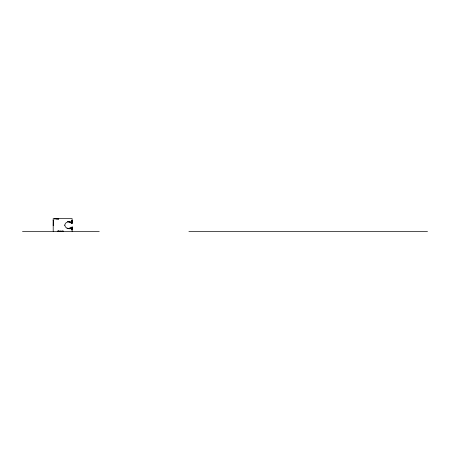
<?xml version="1.0" encoding="UTF-8"?>
<svg xmlns="http://www.w3.org/2000/svg" width="450" height="450" viewBox="0 0 450 450"><rect width="100%" height="100%" fill="white"/><g stroke="black" fill="none" stroke-linecap="round" stroke-linejoin="round"><path stroke-width="0.67" d="M72.124 227.953A7.014 7.014 0 0 1 69.593 228.392C63.292 228.966 63.298 221.333 69.593 221.889A7.014 7.014 0 0 1 72.124 222.339M53.196 222.379L53.303 221.614M53.319 221.715L53.342 224.117M71.871 227.469L72.124 227.267A5.091 5.091 0 0 1 70.633 227.706L69.666 228.122M62.578 231.362L62.696 231.289A3.628 3.628 0 0 0 62.961 231.12M71.843 227.976L72.124 227.796M71.826 228.308L72.124 228.139M71.814 228.583L72.124 228.426M72.124 228.617L71.809 228.769A8.713 8.713 0 0 0 72.124 228.729M71.809 228.921L72.124 228.769M71.803 229.005L72.124 228.859M72.124 228.904L71.803 229.05A9.18 9.18 0 0 0 72.112 228.982M55.688 218.931L57.746 218.97M60.716 231.131L61.166 231.081M61.172 231.092L59.726 231.058M56.07 218.897L57.296 218.914M64.282 225.146L64.637 225.146M22.5 231.379L99.248 231.379M188.904 231.379L427.5 231.379M56.897 218.621L58.399 218.976M56.97 218.621L58.247 218.925M59.94 231.379L58.883 231.086M59.732 231.379L58.697 231.053M69.148 221.625L69.536 221.726M57.735 218.621L58.545 218.88M57.803 218.621L58.59 218.919M69.401 222.081L70.83 222.666M58.151 218.621L58.792 218.908M59.034 231.379L58.393 231.12M59.017 231.379L58.41 231.12M70.639 222.581L70.695 222.609A5.091 5.091 0 0 1 72.124 223.071M70.639 222.12L70.976 222.278M71.809 221.372L72.124 221.518A8.713 8.713 0 0 0 71.809 221.473M71.809 221.518L72.124 221.67M58.387 231.379L57.819 231.081M58.072 231.092L58.624 231.379L58.039 231.092M71.814 221.704L72.124 221.861M71.826 221.985L72.124 222.148M71.291 222.446L72.124 223.02M71.843 222.311L72.124 222.491M53.308 224.1L53.196 223.222M72.124 223.487L72.124 218.621L53.196 218.621L53.196 231.379M72.124 226.806L72.124 231.379M72.124 229.281A9.934 9.934 0 0 1 71.803 229.359M71.803 220.933A9.934 9.934 0 0 1 72.124 221.012M72.124 229.584A10.637 10.637 0 0 1 71.803 229.657M71.803 220.635A10.637 10.637 0 0 1 72.124 220.708M71.797 220.472A10.896 10.896 0 0 1 72.118 220.539M71.797 220.449A10.896 10.896 0 0 1 72.118 220.517M72.112 229.646A10.53 10.53 0 0 1 71.792 229.719M71.792 220.567A10.53 10.53 0 0 1 72.112 220.646M72.112 229.421A10.091 10.091 0 0 1 71.797 229.5M71.797 220.792A10.091 10.091 0 0 1 72.112 220.871M71.797 221.226A9.18 9.18 0 0 1 72.112 221.31M72.112 228.358A7.886 7.886 0 0 1 66.921 228.324M67.68 221.737A7.886 7.886 0 0 1 68.062 221.653M71.004 221.642A7.886 7.886 0 0 1 72.112 221.929M72.214 226.958A4.753 4.348 -78.5 0 1 70.864 227.739M69.666 228.133A10.142 10.142 0 0 1 68.591 228.414M67.759 221.737A10.294 10.294 0 0 1 69.401 222.075M70.785 222.829A4.753 4.016 62.8 0 1 72 223.639M62.235 231.086A3.33 3.33 0 0 1 61.296 231.452M62.64 231.137A3.133 3.133 0 0 1 62.19 231.384M53.319 224.859A10.344 10.344 0 0 1 53.19 224.376M53.336 225.309A10.693 10.693 0 0 1 53.196 224.854M53.224 221.226A3.606 3.606 0 0 1 53.325 220.866M55.012 218.919A3.324 3.324 0 0 1 56.171 218.621M53.212 220.736A3.555 3.555 0 0 1 53.336 220.427M54.636 218.919A3.257 3.257 0 0 1 55.333 218.604M54.428 218.897A3.274 3.274 0 0 1 54.996 218.593M53.207 220.466A3.544 3.544 0 0 1 53.325 220.213M53.207 220.388A3.544 3.544 0 0 1 53.319 220.146M53.342 225.506A10.845 10.845 0 0 1 53.212 225.129M53.342 225.574A10.912 10.912 0 0 1 53.212 225.208M63.006 231.092A3.476 3.476 0 0 1 62.747 231.294M62.28 231.081A3.156 3.156 0 0 1 61.492 231.39M72.124 221.383L71.803 221.237L72.124 221.434M58.449 231.379L57.876 231.081L58.444 231.379M71.797 229.826A10.952 10.952 0 0 0 72.118 229.753A10.828 10.828 0 0 1 71.797 229.838M62.803 231.384A3.634 3.634 0 0 0 63.208 231.041A3.617 3.617 0 0 1 62.809 231.418"/></g></svg>
